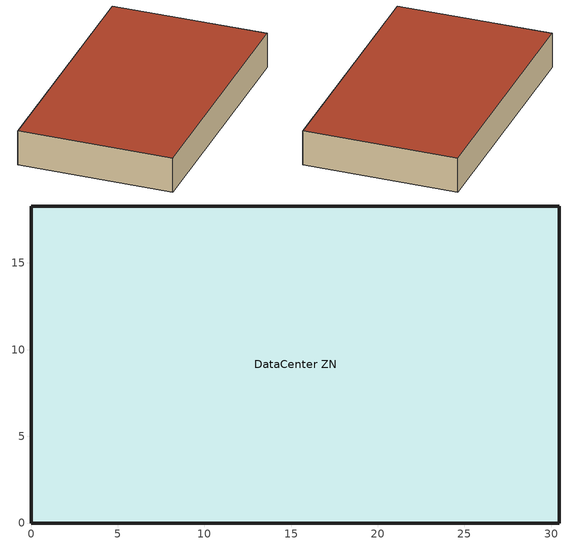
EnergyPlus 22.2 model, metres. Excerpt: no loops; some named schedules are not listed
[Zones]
DataCenter ZN
 floor ground (Foundation F 126 Perim 9754 Area 55742): 0,0 0,18.29 30.48,18.29 30.48,0 z0
 wall outside (Typical Insulated Steel Framed Exterior Wall R-12.99): 0,18.29 0,0 30.48,0 30.48,18.29 0,18.29 z0:4.27
 roof outside (Typical IEAD Roof - Highly Reflective R-25.64): 30.48,0 30.48,18.29 0,18.29 0,0 z4.27
[Building]
-LargeDataCenterHighITE-ASHRAE 169-2013-3A created: 2026-01-27 11:20:06 -0500: , City
[Site:Location]
Frankfurt.AP_HE_DEU Design_Conditions: 50.03, 8.52, 1, 104.1
[SizingPeriod:DesignDay]
Frankfurt.AP Ann Clg .4% Condns DB=>MWB: 7, 21, SummerDesignDay, 32.1, 14.5, DefaultMultipliers, , Wetbulb, 19.8, , , , 4.7, 100081, 3.2, 210, No, No, No, ASHRAETau2017, , , 0.419, 2.291
Frankfurt.AP Ann Clg .4% Condns WB=>MDB: 7, 21, SummerDesignDay, 28.9, 11.9, DefaultMultipliers, , Wetbulb, 21, , , , 4.4, 100081, 3.2, 210, No, No, No, ASHRAETau2017, , , 0.419, 2.291
Frankfurt.AP Ann Htg 99.6% Condns DB: 1, 21, WinterDesignDay, -7.2, 0, DefaultMultipliers, , Wetbulb, -7.2, , , , , 100081, 2.5, 50, No, No, No, ASHRAEClearSky, , , , , 0
[Site:GroundTemperature:FCfactorMethod]
16, 11.9, 7.7, 4, 7.9, 13.8, 17.2, 20.8, 24.8, 26.1, 26.5, 22.5
[Site:WaterMainsTemperature]
Correlation: , 16.6, 22.5
[Material]
25mm Stucco: Smooth, 0.0254, 0.72, 1856, 840, 0.9, 0.7, 0.7
5/8 in. Gypsum Board: MediumSmooth, 0.0159, 0.16, 800, 1090, 0.9, 0.7, 0.7
Metal Roof Surface: Smooth, 0.0008, 45.28, 7824, 500, 0.9, 0.7, 0.7
Roof Membrane - Highly Reflective: VeryRough, 0.0095, 0.16, 1121.29, 1460, 0.75, 0.45, 0.7
[Material:NoMass]
Typical Insulation R-10.81: Smooth, 1.90342, 0.9, 0.7, 0.7
Typical Insulation R-24.52: Smooth, 4.31889, 0.9, 0.7, 0.7
[Construction]
Typical IEAD Roof - Highly Reflective R-25.64: Roof Membrane - Highly Reflective, Typical Insulation R-24.52, Metal Roof Surface
Typical Insulated Steel Framed Exterior Wall R-12.99: 25mm Stucco, 5/8 in. Gypsum Board, Typical Insulation R-10.81, 5/8 in. Gypsum Board
[Construction:FfactorGroundFloor]
Foundation F 126 Perim 9754 Area 55742: 1.26344, 557.418, 97.536
[Zone]
DataCenter ZN: -0, 0, 0, 0, , 1, , , , , , Yes
[Space]
DataCenter: DataCenter ZN, , , , LargeDataCenterHighITE StandaloneDataCenter
[SpaceList]
LargeDataCenterHighITE StandaloneDataCenter: DataCenter
[Lights]
LargeDataCenterHighITE StandaloneDataCenter Lights: LargeDataCenterHighITE StandaloneDataCenter, DataCenter Lighting_SCH, Watts/Area, , 6.8889, , 0, 0.7, 0.2, 0, General
[ElectricEquipment:ITE:AirCooled]
LargeDataCenterHighITE StandaloneDataCenter IT equipment 1: DataCenter, FlowControlWithApproachTemperatures, Watts/Area, , 1, 5381.96, DataCenter Equipment_SCH, Always On Discrete, Curve Biquadratic 3, 0.285714, 0.0001, Curve Biquadratic 4, Curve Quadratic 2, 22.5, None, AdjustedSupply, , , DataCenter ZN VAV terminal Outlet Air Node, 0, , 1, , 1, ITE-CPU, ITE-Fans, ITE-UPS, 9.43, LargeDataCenterHighITE SupplyApproachTemp_SCH, -7.55, LargeDataCenterHighITE ReturnApproachTemp_SCH
[Schedule:Week:Daily]
DataCenter Equipment_SCH Week Rule - Jan1-Jan28: DataCenter Equipment_SCH Wknd|Wkdy Day, DataCenter Equipment_SCH Wknd|Wkdy Day, DataCenter Equipment_SCH Wknd|Wkdy Day, DataCenter Equipment_SCH Wknd|Wkdy Day, DataCenter Equipment_SCH Wknd|Wkdy Day, DataCenter Equipment_SCH Wknd|Wkdy Day, DataCenter Equipment_SCH Wknd|Wkdy Day, DataCenter Equipment_SCH Default, DataCenter Equipment_SCH Summer Design Day, DataCenter Equipment_SCH Winter Design Day, DataCenter Equipment_SCH Default, DataCenter Equipment_SCH Default
DataCenter Equipment_SCH Week Rule - Jan29-Feb4: DataCenter Equipment_SCH Wknd|Wkdy Day, DataCenter Equipment_SCH Wknd|Wkdy Day, DataCenter Equipment_SCH Wknd|Wkdy Day, DataCenter Equipment_SCH Wknd|Wkdy Day 1, DataCenter Equipment_SCH Wknd|Wkdy Day 1, DataCenter Equipment_SCH Wknd|Wkdy Day 1, DataCenter Equipment_SCH Wknd|Wkdy Day 1, DataCenter Equipment_SCH Default, DataCenter Equipment_SCH Summer Design Day, DataCenter Equipment_SCH Winter Design Day, DataCenter Equipment_SCH Default, DataCenter Equipment_SCH Default
DataCenter Equipment_SCH Week Rule - Feb5-Feb25: DataCenter Equipment_SCH Wknd|Wkdy Day 1, DataCenter Equipment_SCH Wknd|Wkdy Day 1, DataCenter Equipment_SCH Wknd|Wkdy Day 1, DataCenter Equipment_SCH Wknd|Wkdy Day 1, DataCenter Equipment_SCH Wknd|Wkdy Day 1, DataCenter Equipment_SCH Wknd|Wkdy Day 1, DataCenter Equipment_SCH Wknd|Wkdy Day 1, DataCenter Equipment_SCH Default, DataCenter Equipment_SCH Summer Design Day, DataCenter Equipment_SCH Winter Design Day, DataCenter Equipment_SCH Default, DataCenter Equipment_SCH Default
DataCenter Equipment_SCH Week Rule - Feb26-Mar4: DataCenter Equipment_SCH Wknd|Wkdy Day 1, DataCenter Equipment_SCH Wknd|Wkdy Day 1, DataCenter Equipment_SCH Wknd|Wkdy Day 1, DataCenter Equipment_SCH Wknd|Wkdy Day 2, DataCenter Equipment_SCH Wknd|Wkdy Day 2, DataCenter Equipment_SCH Wknd|Wkdy Day 2, DataCenter Equipment_SCH Wknd|Wkdy Day 2, DataCenter Equipment_SCH Default, DataCenter Equipment_SCH Summer Design Day, DataCenter Equipment_SCH Winter Design Day, DataCenter Equipment_SCH Default, DataCenter Equipment_SCH Default
DataCenter Equipment_SCH Week Rule - Mar5-Mar25: DataCenter Equipment_SCH Wknd|Wkdy Day 2, DataCenter Equipment_SCH Wknd|Wkdy Day 2, DataCenter Equipment_SCH Wknd|Wkdy Day 2, DataCenter Equipment_SCH Wknd|Wkdy Day 2, DataCenter Equipment_SCH Wknd|Wkdy Day 2, DataCenter Equipment_SCH Wknd|Wkdy Day 2, DataCenter Equipment_SCH Wknd|Wkdy Day 2, DataCenter Equipment_SCH Default, DataCenter Equipment_SCH Summer Design Day, DataCenter Equipment_SCH Winter Design Day, DataCenter Equipment_SCH Default, DataCenter Equipment_SCH Default
DataCenter Equipment_SCH Week Rule - Mar26-Apr1: DataCenter Equipment_SCH Wknd|Wkdy Day 2, DataCenter Equipment_SCH Wknd|Wkdy Day 2, DataCenter Equipment_SCH Wknd|Wkdy Day 2, DataCenter Equipment_SCH Wknd|Wkdy Day 2, DataCenter Equipment_SCH Wknd|Wkdy Day 2, DataCenter Equipment_SCH Wknd|Wkdy Day 2, DataCenter Equipment_SCH Wknd|Wkdy Day 3, DataCenter Equipment_SCH Default, DataCenter Equipment_SCH Summer Design Day, DataCenter Equipment_SCH Winter Design Day, DataCenter Equipment_SCH Default, DataCenter Equipment_SCH Default
DataCenter Equipment_SCH Week Rule - Apr2-Apr29: DataCenter Equipment_SCH Wknd|Wkdy Day 3, DataCenter Equipment_SCH Wknd|Wkdy Day 3, DataCenter Equipment_SCH Wknd|Wkdy Day 3, DataCenter Equipment_SCH Wknd|Wkdy Day 3, DataCenter Equipment_SCH Wknd|Wkdy Day 3, DataCenter Equipment_SCH Wknd|Wkdy Day 3, DataCenter Equipment_SCH Wknd|Wkdy Day 3, DataCenter Equipment_SCH Default, DataCenter Equipment_SCH Summer Design Day, DataCenter Equipment_SCH Winter Design Day, DataCenter Equipment_SCH Default, DataCenter Equipment_SCH Default
DataCenter Equipment_SCH Week Rule - Apr30-May6: DataCenter Equipment_SCH Wknd|Wkdy Day 3, DataCenter Equipment_SCH Wknd|Wkdy Day 4, DataCenter Equipment_SCH Wknd|Wkdy Day 4, DataCenter Equipment_SCH Wknd|Wkdy Day 4, DataCenter Equipment_SCH Wknd|Wkdy Day 4, DataCenter Equipment_SCH Wknd|Wkdy Day 4, DataCenter Equipment_SCH Wknd|Wkdy Day 4, DataCenter Equipment_SCH Default, DataCenter Equipment_SCH Summer Design Day, DataCenter Equipment_SCH Winter Design Day, DataCenter Equipment_SCH Default, DataCenter Equipment_SCH Default
DataCenter Equipment_SCH Week Rule - May7-May27: DataCenter Equipment_SCH Wknd|Wkdy Day 4, DataCenter Equipment_SCH Wknd|Wkdy Day 4, DataCenter Equipment_SCH Wknd|Wkdy Day 4, DataCenter Equipment_SCH Wknd|Wkdy Day 4, DataCenter Equipment_SCH Wknd|Wkdy Day 4, DataCenter Equipment_SCH Wknd|Wkdy Day 4, DataCenter Equipment_SCH Wknd|Wkdy Day 4, DataCenter Equipment_SCH Default, DataCenter Equipment_SCH Summer Design Day, DataCenter Equipment_SCH Winter Design Day, DataCenter Equipment_SCH Default, DataCenter Equipment_SCH Default
DataCenter Equipment_SCH Week Rule - May28-Jun3: DataCenter Equipment_SCH Wknd|Wkdy Day 4, DataCenter Equipment_SCH Wknd|Wkdy Day 4, DataCenter Equipment_SCH Wknd|Wkdy Day 4, DataCenter Equipment_SCH Wknd|Wkdy Day 4, DataCenter Equipment_SCH Wknd|Wkdy Day 5, DataCenter Equipment_SCH Wknd|Wkdy Day 5, DataCenter Equipment_SCH Wknd|Wkdy Day 5, DataCenter Equipment_SCH Default, DataCenter Equipment_SCH Summer Design Day, DataCenter Equipment_SCH Winter Design Day, DataCenter Equipment_SCH Default, DataCenter Equipment_SCH Default
DataCenter Equipment_SCH Week Rule - Jun4-Jun24: DataCenter Equipment_SCH Wknd|Wkdy Day 5, DataCenter Equipment_SCH Wknd|Wkdy Day 5, DataCenter Equipment_SCH Wknd|Wkdy Day 5, DataCenter Equipment_SCH Wknd|Wkdy Day 5, DataCenter Equipment_SCH Wknd|Wkdy Day 5, DataCenter Equipment_SCH Wknd|Wkdy Day 5, DataCenter Equipment_SCH Wknd|Wkdy Day 5, DataCenter Equipment_SCH Default, DataCenter Equipment_SCH Summer Design Day, DataCenter Equipment_SCH Winter Design Day, DataCenter Equipment_SCH Default, DataCenter Equipment_SCH Default
DataCenter Equipment_SCH Week Rule - Jun25-Jul1: DataCenter Equipment_SCH Wknd|Wkdy Day 5, DataCenter Equipment_SCH Wknd|Wkdy Day 5, DataCenter Equipment_SCH Wknd|Wkdy Day 5, DataCenter Equipment_SCH Wknd|Wkdy Day 5, DataCenter Equipment_SCH Wknd|Wkdy Day 5, DataCenter Equipment_SCH Wknd|Wkdy Day 5, DataCenter Equipment_SCH Wknd|Wkdy Day 6, DataCenter Equipment_SCH Default, DataCenter Equipment_SCH Summer Design Day, DataCenter Equipment_SCH Winter Design Day, DataCenter Equipment_SCH Default, DataCenter Equipment_SCH Default
DataCenter Equipment_SCH Week Rule - Jul2-Jul29: DataCenter Equipment_SCH Wknd|Wkdy Day 6, DataCenter Equipment_SCH Wknd|Wkdy Day 6, DataCenter Equipment_SCH Wknd|Wkdy Day 6, DataCenter Equipment_SCH Wknd|Wkdy Day 6, DataCenter Equipment_SCH Wknd|Wkdy Day 6, DataCenter Equipment_SCH Wknd|Wkdy Day 6, DataCenter Equipment_SCH Wknd|Wkdy Day 6, DataCenter Equipment_SCH Default, DataCenter Equipment_SCH Summer Design Day, DataCenter Equipment_SCH Winter Design Day, DataCenter Equipment_SCH Default, DataCenter Equipment_SCH Default
DataCenter Equipment_SCH Week Rule - Jul30-Aug5: DataCenter Equipment_SCH Wknd|Wkdy Day 6, DataCenter Equipment_SCH Wknd|Wkdy Day 6, DataCenter Equipment_SCH Wknd|Wkdy Day 7, DataCenter Equipment_SCH Wknd|Wkdy Day 7, DataCenter Equipment_SCH Wknd|Wkdy Day 7, DataCenter Equipment_SCH Wknd|Wkdy Day 7, DataCenter Equipment_SCH Wknd|Wkdy Day 7, DataCenter Equipment_SCH Default, DataCenter Equipment_SCH Summer Design Day, DataCenter Equipment_SCH Winter Design Day, DataCenter Equipment_SCH Default, DataCenter Equipment_SCH Default
DataCenter Equipment_SCH Week Rule - Aug6-Aug26: DataCenter Equipment_SCH Wknd|Wkdy Day 7, DataCenter Equipment_SCH Wknd|Wkdy Day 7, DataCenter Equipment_SCH Wknd|Wkdy Day 7, DataCenter Equipment_SCH Wknd|Wkdy Day 7, DataCenter Equipment_SCH Wknd|Wkdy Day 7, DataCenter Equipment_SCH Wknd|Wkdy Day 7, DataCenter Equipment_SCH Wknd|Wkdy Day 7, DataCenter Equipment_SCH Default, DataCenter Equipment_SCH Summer Design Day, DataCenter Equipment_SCH Winter Design Day, DataCenter Equipment_SCH Default, DataCenter Equipment_SCH Default
DataCenter Equipment_SCH Week Rule - Aug27-Sep2: DataCenter Equipment_SCH Wknd|Wkdy Day 7, DataCenter Equipment_SCH Wknd|Wkdy Day 7, DataCenter Equipment_SCH Wknd|Wkdy Day 7, DataCenter Equipment_SCH Wknd|Wkdy Day 7, DataCenter Equipment_SCH Wknd|Wkdy Day 7, DataCenter Equipment_SCH Wknd|Wkdy Day 8, DataCenter Equipment_SCH Wknd|Wkdy Day 8, DataCenter Equipment_SCH Default, DataCenter Equipment_SCH Summer Design Day, DataCenter Equipment_SCH Winter Design Day, DataCenter Equipment_SCH Default, DataCenter Equipment_SCH Default
DataCenter Equipment_SCH Week Rule - Sep3-Sep30: DataCenter Equipment_SCH Wknd|Wkdy Day 8, DataCenter Equipment_SCH Wknd|Wkdy Day 8, DataCenter Equipment_SCH Wknd|Wkdy Day 8, DataCenter Equipment_SCH Wknd|Wkdy Day 8, DataCenter Equipment_SCH Wknd|Wkdy Day 8, DataCenter Equipment_SCH Wknd|Wkdy Day 8, DataCenter Equipment_SCH Wknd|Wkdy Day 8, DataCenter Equipment_SCH Default, DataCenter Equipment_SCH Summer Design Day, DataCenter Equipment_SCH Winter Design Day, DataCenter Equipment_SCH Default, DataCenter Equipment_SCH Default
DataCenter Equipment_SCH Week Rule - Oct1-Oct28: DataCenter Equipment_SCH Wknd|Wkdy Day 9, DataCenter Equipment_SCH Wknd|Wkdy Day 9, DataCenter Equipment_SCH Wknd|Wkdy Day 9, DataCenter Equipment_SCH Wknd|Wkdy Day 9, DataCenter Equipment_SCH Wknd|Wkdy Day 9, DataCenter Equipment_SCH Wknd|Wkdy Day 9, DataCenter Equipment_SCH Wknd|Wkdy Day 9, DataCenter Equipment_SCH Default, DataCenter Equipment_SCH Summer Design Day, DataCenter Equipment_SCH Winter Design Day, DataCenter Equipment_SCH Default, DataCenter Equipment_SCH Default
DataCenter Equipment_SCH Week Rule - Oct29-Nov4: DataCenter Equipment_SCH Wknd|Wkdy Day 9, DataCenter Equipment_SCH Wknd|Wkdy Day 9, DataCenter Equipment_SCH Wknd|Wkdy Day 9, DataCenter Equipment_SCH Wknd|Wkdy Day 10, DataCenter Equipment_SCH Wknd|Wkdy Day 10, DataCenter Equipment_SCH Wknd|Wkdy Day 10, DataCenter Equipment_SCH Wknd|Wkdy Day 10, DataCenter Equipment_SCH Default, DataCenter Equipment_SCH Summer Design Day, DataCenter Equipment_SCH Winter Design Day, DataCenter Equipment_SCH Default, DataCenter Equipment_SCH Default
DataCenter Equipment_SCH Week Rule - Nov5-Nov25: DataCenter Equipment_SCH Wknd|Wkdy Day 10, DataCenter Equipment_SCH Wknd|Wkdy Day 10, DataCenter Equipment_SCH Wknd|Wkdy Day 10, DataCenter Equipment_SCH Wknd|Wkdy Day 10, DataCenter Equipment_SCH Wknd|Wkdy Day 10, DataCenter Equipment_SCH Wknd|Wkdy Day 10, DataCenter Equipment_SCH Wknd|Wkdy Day 10, DataCenter Equipment_SCH Default, DataCenter Equipment_SCH Summer Design Day, DataCenter Equipment_SCH Winter Design Day, DataCenter Equipment_SCH Default, DataCenter Equipment_SCH Default
DataCenter Equipment_SCH Week Rule - Nov26-Dec2: DataCenter Equipment_SCH Wknd|Wkdy Day 10, DataCenter Equipment_SCH Wknd|Wkdy Day 10, DataCenter Equipment_SCH Wknd|Wkdy Day 10, DataCenter Equipment_SCH Wknd|Wkdy Day 10, DataCenter Equipment_SCH Wknd|Wkdy Day 10, DataCenter Equipment_SCH Wknd|Wkdy Day 11, DataCenter Equipment_SCH Wknd|Wkdy Day 11, DataCenter Equipment_SCH Default, DataCenter Equipment_SCH Summer Design Day, DataCenter Equipment_SCH Winter Design Day, DataCenter Equipment_SCH Default, DataCenter Equipment_SCH Default
DataCenter Equipment_SCH Week Rule - Dec3-Dec31: DataCenter Equipment_SCH Wknd|Wkdy Day 11, DataCenter Equipment_SCH Wknd|Wkdy Day 11, DataCenter Equipment_SCH Wknd|Wkdy Day 11, DataCenter Equipment_SCH Wknd|Wkdy Day 11, DataCenter Equipment_SCH Wknd|Wkdy Day 11, DataCenter Equipment_SCH Wknd|Wkdy Day 11, DataCenter Equipment_SCH Wknd|Wkdy Day 11, DataCenter Equipment_SCH Default, DataCenter Equipment_SCH Summer Design Day, DataCenter Equipment_SCH Winter Design Day, DataCenter Equipment_SCH Default, DataCenter Equipment_SCH Default
LargeDataCenterHighITE ReturnApproachTemp_SCH Week Rule - Jan1-Jan28: LargeDataCenterHighITE ReturnApproachTemp_SCH Wknd|Wkdy Day, LargeDataCenterHighITE ReturnApproachTemp_SCH Wknd|Wkdy Day, LargeDataCenterHighITE ReturnApproachTemp_SCH Wknd|Wkdy Day, LargeDataCenterHighITE ReturnApproachTemp_SCH Wknd|Wkdy Day, LargeDataCenterHighITE ReturnApproachTemp_SCH Wknd|Wkdy Day, LargeDataCenterHighITE ReturnApproachTemp_SCH Wknd|Wkdy Day, LargeDataCenterHighITE ReturnApproachTemp_SCH Wknd|Wkdy Day, LargeDataCenterHighITE ReturnApproachTemp_SCH Default, LargeDataCenterHighITE ReturnApproachTemp_SCH Summer Design Day, LargeDataCenterHighITE ReturnApproachTemp_SCH Winter Design Day, LargeDataCenterHighITE ReturnApproachTemp_SCH Default, LargeDataCenterHighITE ReturnApproachTemp_SCH Default
LargeDataCenterHighITE ReturnApproachTemp_SCH Week Rule - Jan29-Feb4: LargeDataCenterHighITE ReturnApproachTemp_SCH Wknd|Wkdy Day, LargeDataCenterHighITE ReturnApproachTemp_SCH Wknd|Wkdy Day, LargeDataCenterHighITE ReturnApproachTemp_SCH Wknd|Wkdy Day, LargeDataCenterHighITE ReturnApproachTemp_SCH Wknd|Wkdy Day 1, LargeDataCenterHighITE ReturnApproachTemp_SCH Wknd|Wkdy Day 1, LargeDataCenterHighITE ReturnApproachTemp_SCH Wknd|Wkdy Day 1, LargeDataCenterHighITE ReturnApproachTemp_SCH Wknd|Wkdy Day 1, LargeDataCenterHighITE ReturnApproachTemp_SCH Default, LargeDataCenterHighITE ReturnApproachTemp_SCH Summer Design Day, LargeDataCenterHighITE ReturnApproachTemp_SCH Winter Design Day, LargeDataCenterHighITE ReturnApproachTemp_SCH Default, LargeDataCenterHighITE ReturnApproachTemp_SCH Default
LargeDataCenterHighITE ReturnApproachTemp_SCH Week Rule - Feb5-Feb25: LargeDataCenterHighITE ReturnApproachTemp_SCH Wknd|Wkdy Day 1, LargeDataCenterHighITE ReturnApproachTemp_SCH Wknd|Wkdy Day 1, LargeDataCenterHighITE ReturnApproachTemp_SCH Wknd|Wkdy Day 1, LargeDataCenterHighITE ReturnApproachTemp_SCH Wknd|Wkdy Day 1, LargeDataCenterHighITE ReturnApproachTemp_SCH Wknd|Wkdy Day 1, LargeDataCenterHighITE ReturnApproachTemp_SCH Wknd|Wkdy Day 1, LargeDataCenterHighITE ReturnApproachTemp_SCH Wknd|Wkdy Day 1, LargeDataCenterHighITE ReturnApproachTemp_SCH Default, LargeDataCenterHighITE ReturnApproachTemp_SCH Summer Design Day, LargeDataCenterHighITE ReturnApproachTemp_SCH Winter Design Day, LargeDataCenterHighITE ReturnApproachTemp_SCH Default, LargeDataCenterHighITE ReturnApproachTemp_SCH Default
LargeDataCenterHighITE ReturnApproachTemp_SCH Week Rule - Feb26-Mar4: LargeDataCenterHighITE ReturnApproachTemp_SCH Wknd|Wkdy Day 1, LargeDataCenterHighITE ReturnApproachTemp_SCH Wknd|Wkdy Day 1, LargeDataCenterHighITE ReturnApproachTemp_SCH Wknd|Wkdy Day 1, LargeDataCenterHighITE ReturnApproachTemp_SCH Wknd|Wkdy Day 2, LargeDataCenterHighITE ReturnApproachTemp_SCH Wknd|Wkdy Day 2, LargeDataCenterHighITE ReturnApproachTemp_SCH Wknd|Wkdy Day 2, LargeDataCenterHighITE ReturnApproachTemp_SCH Wknd|Wkdy Day 2, LargeDataCenterHighITE ReturnApproachTemp_SCH Default, LargeDataCenterHighITE ReturnApproachTemp_SCH Summer Design Day, LargeDataCenterHighITE ReturnApproachTemp_SCH Winter Design Day, LargeDataCenterHighITE ReturnApproachTemp_SCH Default, LargeDataCenterHighITE ReturnApproachTemp_SCH Default
LargeDataCenterHighITE ReturnApproachTemp_SCH Week Rule - Mar5-Mar25: LargeDataCenterHighITE ReturnApproachTemp_SCH Wknd|Wkdy Day 2, LargeDataCenterHighITE ReturnApproachTemp_SCH Wknd|Wkdy Day 2, LargeDataCenterHighITE ReturnApproachTemp_SCH Wknd|Wkdy Day 2, LargeDataCenterHighITE ReturnApproachTemp_SCH Wknd|Wkdy Day 2, LargeDataCenterHighITE ReturnApproachTemp_SCH Wknd|Wkdy Day 2, LargeDataCenterHighITE ReturnApproachTemp_SCH Wknd|Wkdy Day 2, LargeDataCenterHighITE ReturnApproachTemp_SCH Wknd|Wkdy Day 2, LargeDataCenterHighITE ReturnApproachTemp_SCH Default, LargeDataCenterHighITE ReturnApproachTemp_SCH Summer Design Day, LargeDataCenterHighITE ReturnApproachTemp_SCH Winter Design Day, LargeDataCenterHighITE ReturnApproachTemp_SCH Default, LargeDataCenterHighITE ReturnApproachTemp_SCH Default
LargeDataCenterHighITE ReturnApproachTemp_SCH Week Rule - Mar26-Apr1: LargeDataCenterHighITE ReturnApproachTemp_SCH Wknd|Wkdy Day 2, LargeDataCenterHighITE ReturnApproachTemp_SCH Wknd|Wkdy Day 2, LargeDataCenterHighITE ReturnApproachTemp_SCH Wknd|Wkdy Day 2, LargeDataCenterHighITE ReturnApproachTemp_SCH Wknd|Wkdy Day 2, LargeDataCenterHighITE ReturnApproachTemp_SCH Wknd|Wkdy Day 2, LargeDataCenterHighITE ReturnApproachTemp_SCH Wknd|Wkdy Day 2, LargeDataCenterHighITE ReturnApproachTemp_SCH Wknd|Wkdy Day 3, LargeDataCenterHighITE ReturnApproachTemp_SCH Default, LargeDataCenterHighITE ReturnApproachTemp_SCH Summer Design Day, LargeDataCenterHighITE ReturnApproachTemp_SCH Winter Design Day, LargeDataCenterHighITE ReturnApproachTemp_SCH Default, LargeDataCenterHighITE ReturnApproachTemp_SCH Default
LargeDataCenterHighITE ReturnApproachTemp_SCH Week Rule - Apr2-Apr29: LargeDataCenterHighITE ReturnApproachTemp_SCH Wknd|Wkdy Day 3, LargeDataCenterHighITE ReturnApproachTemp_SCH Wknd|Wkdy Day 3, LargeDataCenterHighITE ReturnApproachTemp_SCH Wknd|Wkdy Day 3, LargeDataCenterHighITE ReturnApproachTemp_SCH Wknd|Wkdy Day 3, LargeDataCenterHighITE ReturnApproachTemp_SCH Wknd|Wkdy Day 3, LargeDataCenterHighITE ReturnApproachTemp_SCH Wknd|Wkdy Day 3, LargeDataCenterHighITE ReturnApproachTemp_SCH Wknd|Wkdy Day 3, LargeDataCenterHighITE ReturnApproachTemp_SCH Default, LargeDataCenterHighITE ReturnApproachTemp_SCH Summer Design Day, LargeDataCenterHighITE ReturnApproachTemp_SCH Winter Design Day, LargeDataCenterHighITE ReturnApproachTemp_SCH Default, LargeDataCenterHighITE ReturnApproachTemp_SCH Default
LargeDataCenterHighITE ReturnApproachTemp_SCH Week Rule - Apr30-May6: LargeDataCenterHighITE ReturnApproachTemp_SCH Wknd|Wkdy Day 3, LargeDataCenterHighITE ReturnApproachTemp_SCH Wknd|Wkdy Day 4, LargeDataCenterHighITE ReturnApproachTemp_SCH Wknd|Wkdy Day 4, LargeDataCenterHighITE ReturnApproachTemp_SCH Wknd|Wkdy Day 4, LargeDataCenterHighITE ReturnApproachTemp_SCH Wknd|Wkdy Day 4, LargeDataCenterHighITE ReturnApproachTemp_SCH Wknd|Wkdy Day 4, LargeDataCenterHighITE ReturnApproachTemp_SCH Wknd|Wkdy Day 4, LargeDataCenterHighITE ReturnApproachTemp_SCH Default, LargeDataCenterHighITE ReturnApproachTemp_SCH Summer Design Day, LargeDataCenterHighITE ReturnApproachTemp_SCH Winter Design Day, LargeDataCenterHighITE ReturnApproachTemp_SCH Default, LargeDataCenterHighITE ReturnApproachTemp_SCH Default
LargeDataCenterHighITE ReturnApproachTemp_SCH Week Rule - May7-May27: LargeDataCenterHighITE ReturnApproachTemp_SCH Wknd|Wkdy Day 4, LargeDataCenterHighITE ReturnApproachTemp_SCH Wknd|Wkdy Day 4, LargeDataCenterHighITE ReturnApproachTemp_SCH Wknd|Wkdy Day 4, LargeDataCenterHighITE ReturnApproachTemp_SCH Wknd|Wkdy Day 4, LargeDataCenterHighITE ReturnApproachTemp_SCH Wknd|Wkdy Day 4, LargeDataCenterHighITE ReturnApproachTemp_SCH Wknd|Wkdy Day 4, LargeDataCenterHighITE ReturnApproachTemp_SCH Wknd|Wkdy Day 4, LargeDataCenterHighITE ReturnApproachTemp_SCH Default, LargeDataCenterHighITE ReturnApproachTemp_SCH Summer Design Day, LargeDataCenterHighITE ReturnApproachTemp_SCH Winter Design Day, LargeDataCenterHighITE ReturnApproachTemp_SCH Default, LargeDataCenterHighITE ReturnApproachTemp_SCH Default
LargeDataCenterHighITE ReturnApproachTemp_SCH Week Rule - May28-Jun3: LargeDataCenterHighITE ReturnApproachTemp_SCH Wknd|Wkdy Day 4, LargeDataCenterHighITE ReturnApproachTemp_SCH Wknd|Wkdy Day 4, LargeDataCenterHighITE ReturnApproachTemp_SCH Wknd|Wkdy Day 4, LargeDataCenterHighITE ReturnApproachTemp_SCH Wknd|Wkdy Day 4, LargeDataCenterHighITE ReturnApproachTemp_SCH Wknd|Wkdy Day 5, LargeDataCenterHighITE ReturnApproachTemp_SCH Wknd|Wkdy Day 5, LargeDataCenterHighITE ReturnApproachTemp_SCH Wknd|Wkdy Day 5, LargeDataCenterHighITE ReturnApproachTemp_SCH Default, LargeDataCenterHighITE ReturnApproachTemp_SCH Summer Design Day, LargeDataCenterHighITE ReturnApproachTemp_SCH Winter Design Day, LargeDataCenterHighITE ReturnApproachTemp_SCH Default, LargeDataCenterHighITE ReturnApproachTemp_SCH Default
LargeDataCenterHighITE ReturnApproachTemp_SCH Week Rule - Jun4-Jun24: LargeDataCenterHighITE ReturnApproachTemp_SCH Wknd|Wkdy Day 5, LargeDataCenterHighITE ReturnApproachTemp_SCH Wknd|Wkdy Day 5, LargeDataCenterHighITE ReturnApproachTemp_SCH Wknd|Wkdy Day 5, LargeDataCenterHighITE ReturnApproachTemp_SCH Wknd|Wkdy Day 5, LargeDataCenterHighITE ReturnApproachTemp_SCH Wknd|Wkdy Day 5, LargeDataCenterHighITE ReturnApproachTemp_SCH Wknd|Wkdy Day 5, LargeDataCenterHighITE ReturnApproachTemp_SCH Wknd|Wkdy Day 5, LargeDataCenterHighITE ReturnApproachTemp_SCH Default, LargeDataCenterHighITE ReturnApproachTemp_SCH Summer Design Day, LargeDataCenterHighITE ReturnApproachTemp_SCH Winter Design Day, LargeDataCenterHighITE ReturnApproachTemp_SCH Default, LargeDataCenterHighITE ReturnApproachTemp_SCH Default
LargeDataCenterHighITE ReturnApproachTemp_SCH Week Rule - Jun25-Jul1: LargeDataCenterHighITE ReturnApproachTemp_SCH Wknd|Wkdy Day 5, LargeDataCenterHighITE ReturnApproachTemp_SCH Wknd|Wkdy Day 5, LargeDataCenterHighITE ReturnApproachTemp_SCH Wknd|Wkdy Day 5, LargeDataCenterHighITE ReturnApproachTemp_SCH Wknd|Wkdy Day 5, LargeDataCenterHighITE ReturnApproachTemp_SCH Wknd|Wkdy Day 5, LargeDataCenterHighITE ReturnApproachTemp_SCH Wknd|Wkdy Day 5, LargeDataCenterHighITE ReturnApproachTemp_SCH Wknd|Wkdy Day 6, LargeDataCenterHighITE ReturnApproachTemp_SCH Default, LargeDataCenterHighITE ReturnApproachTemp_SCH Summer Design Day, LargeDataCenterHighITE ReturnApproachTemp_SCH Winter Design Day, LargeDataCenterHighITE ReturnApproachTemp_SCH Default, LargeDataCenterHighITE ReturnApproachTemp_SCH Default
LargeDataCenterHighITE ReturnApproachTemp_SCH Week Rule - Jul2-Jul29: LargeDataCenterHighITE ReturnApproachTemp_SCH Wknd|Wkdy Day 6, LargeDataCenterHighITE ReturnApproachTemp_SCH Wknd|Wkdy Day 6, LargeDataCenterHighITE ReturnApproachTemp_SCH Wknd|Wkdy Day 6, LargeDataCenterHighITE ReturnApproachTemp_SCH Wknd|Wkdy Day 6, LargeDataCenterHighITE ReturnApproachTemp_SCH Wknd|Wkdy Day 6, LargeDataCenterHighITE ReturnApproachTemp_SCH Wknd|Wkdy Day 6, LargeDataCenterHighITE ReturnApproachTemp_SCH Wknd|Wkdy Day 6, LargeDataCenterHighITE ReturnApproachTemp_SCH Default, LargeDataCenterHighITE ReturnApproachTemp_SCH Summer Design Day, LargeDataCenterHighITE ReturnApproachTemp_SCH Winter Design Day, LargeDataCenterHighITE ReturnApproachTemp_SCH Default, LargeDataCenterHighITE ReturnApproachTemp_SCH Default
LargeDataCenterHighITE SupplyApproachTemp_SCH Week Rule - Jan1-Jan28: LargeDataCenterHighITE SupplyApproachTemp_SCH Wknd|Wkdy Day, LargeDataCenterHighITE SupplyApproachTemp_SCH Wknd|Wkdy Day, LargeDataCenterHighITE SupplyApproachTemp_SCH Wknd|Wkdy Day, LargeDataCenterHighITE SupplyApproachTemp_SCH Wknd|Wkdy Day, LargeDataCenterHighITE SupplyApproachTemp_SCH Wknd|Wkdy Day, LargeDataCenterHighITE SupplyApproachTemp_SCH Wknd|Wkdy Day, LargeDataCenterHighITE SupplyApproachTemp_SCH Wknd|Wkdy Day, LargeDataCenterHighITE SupplyApproachTemp_SCH Default, LargeDataCenterHighITE SupplyApproachTemp_SCH Summer Design Day, LargeDataCenterHighITE SupplyApproachTemp_SCH Winter Design Day, LargeDataCenterHighITE SupplyApproachTemp_SCH Default, LargeDataCenterHighITE SupplyApproachTemp_SCH Default
LargeDataCenterHighITE SupplyApproachTemp_SCH Week Rule - Jan29-Feb4: LargeDataCenterHighITE SupplyApproachTemp_SCH Wknd|Wkdy Day, LargeDataCenterHighITE SupplyApproachTemp_SCH Wknd|Wkdy Day, LargeDataCenterHighITE SupplyApproachTemp_SCH Wknd|Wkdy Day, LargeDataCenterHighITE SupplyApproachTemp_SCH Wknd|Wkdy Day 1, LargeDataCenterHighITE SupplyApproachTemp_SCH Wknd|Wkdy Day 1, LargeDataCenterHighITE SupplyApproachTemp_SCH Wknd|Wkdy Day 1, LargeDataCenterHighITE SupplyApproachTemp_SCH Wknd|Wkdy Day 1, LargeDataCenterHighITE SupplyApproachTemp_SCH Default, LargeDataCenterHighITE SupplyApproachTemp_SCH Summer Design Day, LargeDataCenterHighITE SupplyApproachTemp_SCH Winter Design Day, LargeDataCenterHighITE SupplyApproachTemp_SCH Default, LargeDataCenterHighITE SupplyApproachTemp_SCH Default
LargeDataCenterHighITE SupplyApproachTemp_SCH Week Rule - Feb5-Feb25: LargeDataCenterHighITE SupplyApproachTemp_SCH Wknd|Wkdy Day 1, LargeDataCenterHighITE SupplyApproachTemp_SCH Wknd|Wkdy Day 1, LargeDataCenterHighITE SupplyApproachTemp_SCH Wknd|Wkdy Day 1, LargeDataCenterHighITE SupplyApproachTemp_SCH Wknd|Wkdy Day 1, LargeDataCenterHighITE SupplyApproachTemp_SCH Wknd|Wkdy Day 1, LargeDataCenterHighITE SupplyApproachTemp_SCH Wknd|Wkdy Day 1, LargeDataCenterHighITE SupplyApproachTemp_SCH Wknd|Wkdy Day 1, LargeDataCenterHighITE SupplyApproachTemp_SCH Default, LargeDataCenterHighITE SupplyApproachTemp_SCH Summer Design Day, LargeDataCenterHighITE SupplyApproachTemp_SCH Winter Design Day, LargeDataCenterHighITE SupplyApproachTemp_SCH Default, LargeDataCenterHighITE SupplyApproachTemp_SCH Default
LargeDataCenterHighITE SupplyApproachTemp_SCH Week Rule - Feb26-Mar4: LargeDataCenterHighITE SupplyApproachTemp_SCH Wknd|Wkdy Day 1, LargeDataCenterHighITE SupplyApproachTemp_SCH Wknd|Wkdy Day 1, LargeDataCenterHighITE SupplyApproachTemp_SCH Wknd|Wkdy Day 1, LargeDataCenterHighITE SupplyApproachTemp_SCH Wknd|Wkdy Day 2, LargeDataCenterHighITE SupplyApproachTemp_SCH Wknd|Wkdy Day 2, LargeDataCenterHighITE SupplyApproachTemp_SCH Wknd|Wkdy Day 2, LargeDataCenterHighITE SupplyApproachTemp_SCH Wknd|Wkdy Day 2, LargeDataCenterHighITE SupplyApproachTemp_SCH Default, LargeDataCenterHighITE SupplyApproachTemp_SCH Summer Design Day, LargeDataCenterHighITE SupplyApproachTemp_SCH Winter Design Day, LargeDataCenterHighITE SupplyApproachTemp_SCH Default, LargeDataCenterHighITE SupplyApproachTemp_SCH Default
LargeDataCenterHighITE SupplyApproachTemp_SCH Week Rule - Mar5-Mar25: LargeDataCenterHighITE SupplyApproachTemp_SCH Wknd|Wkdy Day 2, LargeDataCenterHighITE SupplyApproachTemp_SCH Wknd|Wkdy Day 2, LargeDataCenterHighITE SupplyApproachTemp_SCH Wknd|Wkdy Day 2, LargeDataCenterHighITE SupplyApproachTemp_SCH Wknd|Wkdy Day 2, LargeDataCenterHighITE SupplyApproachTemp_SCH Wknd|Wkdy Day 2, LargeDataCenterHighITE SupplyApproachTemp_SCH Wknd|Wkdy Day 2, LargeDataCenterHighITE SupplyApproachTemp_SCH Wknd|Wkdy Day 2, LargeDataCenterHighITE SupplyApproachTemp_SCH Default, LargeDataCenterHighITE SupplyApproachTemp_SCH Summer Design Day, LargeDataCenterHighITE SupplyApproachTemp_SCH Winter Design Day, LargeDataCenterHighITE SupplyApproachTemp_SCH Default, LargeDataCenterHighITE SupplyApproachTemp_SCH Default
LargeDataCenterHighITE SupplyApproachTemp_SCH Week Rule - Mar26-Apr1: LargeDataCenterHighITE SupplyApproachTemp_SCH Wknd|Wkdy Day 2, LargeDataCenterHighITE SupplyApproachTemp_SCH Wknd|Wkdy Day 2, LargeDataCenterHighITE SupplyApproachTemp_SCH Wknd|Wkdy Day 2, LargeDataCenterHighITE SupplyApproachTemp_SCH Wknd|Wkdy Day 2, LargeDataCenterHighITE SupplyApproachTemp_SCH Wknd|Wkdy Day 2, LargeDataCenterHighITE SupplyApproachTemp_SCH Wknd|Wkdy Day 2, LargeDataCenterHighITE SupplyApproachTemp_SCH Wknd|Wkdy Day 3, LargeDataCenterHighITE SupplyApproachTemp_SCH Default, LargeDataCenterHighITE SupplyApproachTemp_SCH Summer Design Day, LargeDataCenterHighITE SupplyApproachTemp_SCH Winter Design Day, LargeDataCenterHighITE SupplyApproachTemp_SCH Default, LargeDataCenterHighITE SupplyApproachTemp_SCH Default
LargeDataCenterHighITE SupplyApproachTemp_SCH Week Rule - Apr2-Apr29: LargeDataCenterHighITE SupplyApproachTemp_SCH Wknd|Wkdy Day 3, LargeDataCenterHighITE SupplyApproachTemp_SCH Wknd|Wkdy Day 3, LargeDataCenterHighITE SupplyApproachTemp_SCH Wknd|Wkdy Day 3, LargeDataCenterHighITE SupplyApproachTemp_SCH Wknd|Wkdy Day 3, LargeDataCenterHighITE SupplyApproachTemp_SCH Wknd|Wkdy Day 3, LargeDataCenterHighITE SupplyApproachTemp_SCH Wknd|Wkdy Day 3, LargeDataCenterHighITE SupplyApproachTemp_SCH Wknd|Wkdy Day 3, LargeDataCenterHighITE SupplyApproachTemp_SCH Default, LargeDataCenterHighITE SupplyApproachTemp_SCH Summer Design Day, LargeDataCenterHighITE SupplyApproachTemp_SCH Winter Design Day, LargeDataCenterHighITE SupplyApproachTemp_SCH Default, LargeDataCenterHighITE SupplyApproachTemp_SCH Default
LargeDataCenterHighITE SupplyApproachTemp_SCH Week Rule - Apr30-May6: LargeDataCenterHighITE SupplyApproachTemp_SCH Wknd|Wkdy Day 3, LargeDataCenterHighITE SupplyApproachTemp_SCH Wknd|Wkdy Day 4, LargeDataCenterHighITE SupplyApproachTemp_SCH Wknd|Wkdy Day 4, LargeDataCenterHighITE SupplyApproachTemp_SCH Wknd|Wkdy Day 4, LargeDataCenterHighITE SupplyApproachTemp_SCH Wknd|Wkdy Day 4, LargeDataCenterHighITE SupplyApproachTemp_SCH Wknd|Wkdy Day 4, LargeDataCenterHighITE SupplyApproachTemp_SCH Wknd|Wkdy Day 4, LargeDataCenterHighITE SupplyApproachTemp_SCH Default, LargeDataCenterHighITE SupplyApproachTemp_SCH Summer Design Day, LargeDataCenterHighITE SupplyApproachTemp_SCH Winter Design Day, LargeDataCenterHighITE SupplyApproachTemp_SCH Default, LargeDataCenterHighITE SupplyApproachTemp_SCH Default
LargeDataCenterHighITE SupplyApproachTemp_SCH Week Rule - May7-May27: LargeDataCenterHighITE SupplyApproachTemp_SCH Wknd|Wkdy Day 4, LargeDataCenterHighITE SupplyApproachTemp_SCH Wknd|Wkdy Day 4, LargeDataCenterHighITE SupplyApproachTemp_SCH Wknd|Wkdy Day 4, LargeDataCenterHighITE SupplyApproachTemp_SCH Wknd|Wkdy Day 4, LargeDataCenterHighITE SupplyApproachTemp_SCH Wknd|Wkdy Day 4, LargeDataCenterHighITE SupplyApproachTemp_SCH Wknd|Wkdy Day 4, LargeDataCenterHighITE SupplyApproachTemp_SCH Wknd|Wkdy Day 4, LargeDataCenterHighITE SupplyApproachTemp_SCH Default, LargeDataCenterHighITE SupplyApproachTemp_SCH Summer Design Day, LargeDataCenterHighITE SupplyApproachTemp_SCH Winter Design Day, LargeDataCenterHighITE SupplyApproachTemp_SCH Default, LargeDataCenterHighITE SupplyApproachTemp_SCH Default
LargeDataCenterHighITE SupplyApproachTemp_SCH Week Rule - May28-Jun3: LargeDataCenterHighITE SupplyApproachTemp_SCH Wknd|Wkdy Day 4, LargeDataCenterHighITE SupplyApproachTemp_SCH Wknd|Wkdy Day 4, LargeDataCenterHighITE SupplyApproachTemp_SCH Wknd|Wkdy Day 4, LargeDataCenterHighITE SupplyApproachTemp_SCH Wknd|Wkdy Day 4, LargeDataCenterHighITE SupplyApproachTemp_SCH Wknd|Wkdy Day 5, LargeDataCenterHighITE SupplyApproachTemp_SCH Wknd|Wkdy Day 5, LargeDataCenterHighITE SupplyApproachTemp_SCH Wknd|Wkdy Day 5, LargeDataCenterHighITE SupplyApproachTemp_SCH Default, LargeDataCenterHighITE SupplyApproachTemp_SCH Summer Design Day, LargeDataCenterHighITE SupplyApproachTemp_SCH Winter Design Day, LargeDataCenterHighITE SupplyApproachTemp_SCH Default, LargeDataCenterHighITE SupplyApproachTemp_SCH Default
LargeDataCenterHighITE SupplyApproachTemp_SCH Week Rule - Jun4-Jun24: LargeDataCenterHighITE SupplyApproachTemp_SCH Wknd|Wkdy Day 5, LargeDataCenterHighITE SupplyApproachTemp_SCH Wknd|Wkdy Day 5, LargeDataCenterHighITE SupplyApproachTemp_SCH Wknd|Wkdy Day 5, LargeDataCenterHighITE SupplyApproachTemp_SCH Wknd|Wkdy Day 5, LargeDataCenterHighITE SupplyApproachTemp_SCH Wknd|Wkdy Day 5, LargeDataCenterHighITE SupplyApproachTemp_SCH Wknd|Wkdy Day 5, LargeDataCenterHighITE SupplyApproachTemp_SCH Wknd|Wkdy Day 5, LargeDataCenterHighITE SupplyApproachTemp_SCH Default, LargeDataCenterHighITE SupplyApproachTemp_SCH Summer Design Day, LargeDataCenterHighITE SupplyApproachTemp_SCH Winter Design Day, LargeDataCenterHighITE SupplyApproachTemp_SCH Default, LargeDataCenterHighITE SupplyApproachTemp_SCH Default
LargeDataCenterHighITE SupplyApproachTemp_SCH Week Rule - Jun25-Jul1: LargeDataCenterHighITE SupplyApproachTemp_SCH Wknd|Wkdy Day 5, LargeDataCenterHighITE SupplyApproachTemp_SCH Wknd|Wkdy Day 5, LargeDataCenterHighITE SupplyApproachTemp_SCH Wknd|Wkdy Day 5, LargeDataCenterHighITE SupplyApproachTemp_SCH Wknd|Wkdy Day 5, LargeDataCenterHighITE SupplyApproachTemp_SCH Wknd|Wkdy Day 5, LargeDataCenterHighITE SupplyApproachTemp_SCH Wknd|Wkdy Day 5, LargeDataCenterHighITE SupplyApproachTemp_SCH Wknd|Wkdy Day 6, LargeDataCenterHighITE SupplyApproachTemp_SCH Default, LargeDataCenterHighITE SupplyApproachTemp_SCH Summer Design Day, LargeDataCenterHighITE SupplyApproachTemp_SCH Winter Design Day, LargeDataCenterHighITE SupplyApproachTemp_SCH Default, LargeDataCenterHighITE SupplyApproachTemp_SCH Default
LargeDataCenterHighITE SupplyApproachTemp_SCH Week Rule - Jul2-Jul29: LargeDataCenterHighITE SupplyApproachTemp_SCH Wknd|Wkdy Day 6, LargeDataCenterHighITE SupplyApproachTemp_SCH Wknd|Wkdy Day 6, LargeDataCenterHighITE SupplyApproachTemp_SCH Wknd|Wkdy Day 6, LargeDataCenterHighITE SupplyApproachTemp_SCH Wknd|Wkdy Day 6, LargeDataCenterHighITE SupplyApproachTemp_SCH Wknd|Wkdy Day 6, LargeDataCenterHighITE SupplyApproachTemp_SCH Wknd|Wkdy Day 6, LargeDataCenterHighITE SupplyApproachTemp_SCH Wknd|Wkdy Day 6, LargeDataCenterHighITE SupplyApproachTemp_SCH Default, LargeDataCenterHighITE SupplyApproachTemp_SCH Summer Design Day, LargeDataCenterHighITE SupplyApproachTemp_SCH Winter Design Day, LargeDataCenterHighITE SupplyApproachTemp_SCH Default, LargeDataCenterHighITE SupplyApproachTemp_SCH Default
LargeDataCenterHighITE SupplyApproachTemp_SCH Week Rule - Jul30-Aug5: LargeDataCenterHighITE SupplyApproachTemp_SCH Wknd|Wkdy Day 6, LargeDataCenterHighITE SupplyApproachTemp_SCH Wknd|Wkdy Day 6, LargeDataCenterHighITE SupplyApproachTemp_SCH Wknd|Wkdy Day 7, LargeDataCenterHighITE SupplyApproachTemp_SCH Wknd|Wkdy Day 7, LargeDataCenterHighITE SupplyApproachTemp_SCH Wknd|Wkdy Day 7, LargeDataCenterHighITE SupplyApproachTemp_SCH Wknd|Wkdy Day 7, LargeDataCenterHighITE SupplyApproachTemp_SCH Wknd|Wkdy Day 7, LargeDataCenterHighITE SupplyApproachTemp_SCH Default, LargeDataCenterHighITE SupplyApproachTemp_SCH Summer Design Day, LargeDataCenterHighITE SupplyApproachTemp_SCH Winter Design Day, LargeDataCenterHighITE SupplyApproachTemp_SCH Default, LargeDataCenterHighITE SupplyApproachTemp_SCH Default
LargeDataCenterHighITE SupplyApproachTemp_SCH Week Rule - Aug6-Aug26: LargeDataCenterHighITE SupplyApproachTemp_SCH Wknd|Wkdy Day 7, LargeDataCenterHighITE SupplyApproachTemp_SCH Wknd|Wkdy Day 7, LargeDataCenterHighITE SupplyApproachTemp_SCH Wknd|Wkdy Day 7, LargeDataCenterHighITE SupplyApproachTemp_SCH Wknd|Wkdy Day 7, LargeDataCenterHighITE SupplyApproachTemp_SCH Wknd|Wkdy Day 7, LargeDataCenterHighITE SupplyApproachTemp_SCH Wknd|Wkdy Day 7, LargeDataCenterHighITE SupplyApproachTemp_SCH Wknd|Wkdy Day 7, LargeDataCenterHighITE SupplyApproachTemp_SCH Default, LargeDataCenterHighITE SupplyApproachTemp_SCH Summer Design Day, LargeDataCenterHighITE SupplyApproachTemp_SCH Winter Design Day, LargeDataCenterHighITE SupplyApproachTemp_SCH Default, LargeDataCenterHighITE SupplyApproachTemp_SCH Default
LargeDataCenterHighITE SupplyApproachTemp_SCH Week Rule - Aug27-Sep2: LargeDataCenterHighITE SupplyApproachTemp_SCH Wknd|Wkdy Day 7, LargeDataCenterHighITE SupplyApproachTemp_SCH Wknd|Wkdy Day 7, LargeDataCenterHighITE SupplyApproachTemp_SCH Wknd|Wkdy Day 7, LargeDataCenterHighITE SupplyApproachTemp_SCH Wknd|Wkdy Day 7, LargeDataCenterHighITE SupplyApproachTemp_SCH Wknd|Wkdy Day 7, LargeDataCenterHighITE SupplyApproachTemp_SCH Wknd|Wkdy Day 8, LargeDataCenterHighITE SupplyApproachTemp_SCH Wknd|Wkdy Day 8, LargeDataCenterHighITE SupplyApproachTemp_SCH Default, LargeDataCenterHighITE SupplyApproachTemp_SCH Summer Design Day, LargeDataCenterHighITE SupplyApproachTemp_SCH Winter Design Day, LargeDataCenterHighITE SupplyApproachTemp_SCH Default, LargeDataCenterHighITE SupplyApproachTemp_SCH Default
LargeDataCenterHighITE SupplyApproachTemp_SCH Week Rule - Sep3-Sep30: LargeDataCenterHighITE SupplyApproachTemp_SCH Wknd|Wkdy Day 8, LargeDataCenterHighITE SupplyApproachTemp_SCH Wknd|Wkdy Day 8, LargeDataCenterHighITE SupplyApproachTemp_SCH Wknd|Wkdy Day 8, LargeDataCenterHighITE SupplyApproachTemp_SCH Wknd|Wkdy Day 8, LargeDataCenterHighITE SupplyApproachTemp_SCH Wknd|Wkdy Day 8, LargeDataCenterHighITE SupplyApproachTemp_SCH Wknd|Wkdy Day 8, LargeDataCenterHighITE SupplyApproachTemp_SCH Wknd|Wkdy Day 8, LargeDataCenterHighITE SupplyApproachTemp_SCH Default, LargeDataCenterHighITE SupplyApproachTemp_SCH Summer Design Day, LargeDataCenterHighITE SupplyApproachTemp_SCH Winter Design Day, LargeDataCenterHighITE SupplyApproachTemp_SCH Default, LargeDataCenterHighITE SupplyApproachTemp_SCH Default
LargeDataCenterHighITE SupplyApproachTemp_SCH Week Rule - Oct1-Oct28: LargeDataCenterHighITE SupplyApproachTemp_SCH Wknd|Wkdy Day 9, LargeDataCenterHighITE SupplyApproachTemp_SCH Wknd|Wkdy Day 9, LargeDataCenterHighITE SupplyApproachTemp_SCH Wknd|Wkdy Day 9, LargeDataCenterHighITE SupplyApproachTemp_SCH Wknd|Wkdy Day 9, LargeDataCenterHighITE SupplyApproachTemp_SCH Wknd|Wkdy Day 9, LargeDataCenterHighITE SupplyApproachTemp_SCH Wknd|Wkdy Day 9, LargeDataCenterHighITE SupplyApproachTemp_SCH Wknd|Wkdy Day 9, LargeDataCenterHighITE SupplyApproachTemp_SCH Default, LargeDataCenterHighITE SupplyApproachTemp_SCH Summer Design Day, LargeDataCenterHighITE SupplyApproachTemp_SCH Winter Design Day, LargeDataCenterHighITE SupplyApproachTemp_SCH Default, LargeDataCenterHighITE SupplyApproachTemp_SCH Default
LargeDataCenterHighITE SupplyApproachTemp_SCH Week Rule - Oct29-Nov4: LargeDataCenterHighITE SupplyApproachTemp_SCH Wknd|Wkdy Day 9, LargeDataCenterHighITE SupplyApproachTemp_SCH Wknd|Wkdy Day 9, LargeDataCenterHighITE SupplyApproachTemp_SCH Wknd|Wkdy Day 9, LargeDataCenterHighITE SupplyApproachTemp_SCH Wknd|Wkdy Day 10, LargeDataCenterHighITE SupplyApproachTemp_SCH Wknd|Wkdy Day 10, LargeDataCenterHighITE SupplyApproachTemp_SCH Wknd|Wkdy Day 10, LargeDataCenterHighITE SupplyApproachTemp_SCH Wknd|Wkdy Day 10, LargeDataCenterHighITE SupplyApproachTemp_SCH Default, LargeDataCenterHighITE SupplyApproachTemp_SCH Summer Design Day, LargeDataCenterHighITE SupplyApproachTemp_SCH Winter Design Day, LargeDataCenterHighITE SupplyApproachTemp_SCH Default, LargeDataCenterHighITE SupplyApproachTemp_SCH Default
LargeDataCenterHighITE SupplyApproachTemp_SCH Week Rule - Nov5-Nov25: LargeDataCenterHighITE SupplyApproachTemp_SCH Wknd|Wkdy Day 10, LargeDataCenterHighITE SupplyApproachTemp_SCH Wknd|Wkdy Day 10, LargeDataCenterHighITE SupplyApproachTemp_SCH Wknd|Wkdy Day 10, LargeDataCenterHighITE SupplyApproachTemp_SCH Wknd|Wkdy Day 10, LargeDataCenterHighITE SupplyApproachTemp_SCH Wknd|Wkdy Day 10, LargeDataCenterHighITE SupplyApproachTemp_SCH Wknd|Wkdy Day 10, LargeDataCenterHighITE SupplyApproachTemp_SCH Wknd|Wkdy Day 10, LargeDataCenterHighITE SupplyApproachTemp_SCH Default, LargeDataCenterHighITE SupplyApproachTemp_SCH Summer Design Day, LargeDataCenterHighITE SupplyApproachTemp_SCH Winter Design Day, LargeDataCenterHighITE SupplyApproachTemp_SCH Default, LargeDataCenterHighITE SupplyApproachTemp_SCH Default
LargeDataCenterHighITE SupplyApproachTemp_SCH Week Rule - Nov26-Dec2: LargeDataCenterHighITE SupplyApproachTemp_SCH Wknd|Wkdy Day 10, LargeDataCenterHighITE SupplyApproachTemp_SCH Wknd|Wkdy Day 10, LargeDataCenterHighITE SupplyApproachTemp_SCH Wknd|Wkdy Day 10, LargeDataCenterHighITE SupplyApproachTemp_SCH Wknd|Wkdy Day 10, LargeDataCenterHighITE SupplyApproachTemp_SCH Wknd|Wkdy Day 10, LargeDataCenterHighITE SupplyApproachTemp_SCH Wknd|Wkdy Day 11, LargeDataCenterHighITE SupplyApproachTemp_SCH Wknd|Wkdy Day 11, LargeDataCenterHighITE SupplyApproachTemp_SCH Default, LargeDataCenterHighITE SupplyApproachTemp_SCH Summer Design Day, LargeDataCenterHighITE SupplyApproachTemp_SCH Winter Design Day, LargeDataCenterHighITE SupplyApproachTemp_SCH Default, LargeDataCenterHighITE SupplyApproachTemp_SCH Default
LargeDataCenterHighITE SupplyApproachTemp_SCH Week Rule - Dec3-Dec31: LargeDataCenterHighITE SupplyApproachTemp_SCH Wknd|Wkdy Day 11, LargeDataCenterHighITE SupplyApproachTemp_SCH Wknd|Wkdy Day 11, LargeDataCenterHighITE SupplyApproachTemp_SCH Wknd|Wkdy Day 11, LargeDataCenterHighITE SupplyApproachTemp_SCH Wknd|Wkdy Day 11, LargeDataCenterHighITE SupplyApproachTemp_SCH Wknd|Wkdy Day 11, LargeDataCenterHighITE SupplyApproachTemp_SCH Wknd|Wkdy Day 11, LargeDataCenterHighITE SupplyApproachTemp_SCH Wknd|Wkdy Day 11, LargeDataCenterHighITE SupplyApproachTemp_SCH Default, LargeDataCenterHighITE SupplyApproachTemp_SCH Summer Design Day, LargeDataCenterHighITE SupplyApproachTemp_SCH Winter Design Day, LargeDataCenterHighITE SupplyApproachTemp_SCH Default, LargeDataCenterHighITE SupplyApproachTemp_SCH Default
[Schedule:Year]
DataCenter Lighting_SCH: Fractional, DataCenter Lighting_SCH Week Rule - Jan1-Dec31, 1, 1, 12, 31
DataCenter Equipment_SCH: Fractional, DataCenter Equipment_SCH Week Rule - Jan1-Jan28, 1, 1, 1, 28, DataCenter Equipment_SCH Week Rule - Jan29-Feb4, 1, 29, 2, 4, DataCenter Equipment_SCH Week Rule - Feb5-Feb25, 2, 5, 2, 25, DataCenter Equipment_SCH Week Rule - Feb26-Mar4, 2, 26, 3, 4, DataCenter Equipment_SCH Week Rule - Mar5-Mar25, 3, 5, 3, 25, DataCenter Equipment_SCH Week Rule - Mar26-Apr1, 3, 26, 4, 1, DataCenter Equipment_SCH Week Rule - Apr2-Apr29, 4, 2, 4, 29, DataCenter Equipment_SCH Week Rule - Apr30-May6, 4, 30, 5, 6, DataCenter Equipment_SCH Week Rule - May7-May27, 5, 7, 5, 27, DataCenter Equipment_SCH Week Rule - May28-Jun3, 5, 28, 6, 3, DataCenter Equipment_SCH Week Rule - Jun4-Jun24, 6, 4, 6, 24, DataCenter Equipment_SCH Week Rule - Jun25-Jul1, 6, 25, 7, 1, DataCenter Equipment_SCH Week Rule - Jul2-Jul29, 7, 2, 7, 29, DataCenter Equipment_SCH Week Rule - Jul30-Aug5, 7, 30, 8, 5, DataCenter Equipment_SCH Week Rule - Aug6-Aug26, 8, 6, 8, 26, DataCenter Equipment_SCH Week Rule - Aug27-Sep2, 8, 27, 9, 2, DataCenter Equipment_SCH Week Rule - Sep3-Sep30, 9, 3, 9, 30, DataCenter Equipment_SCH Week Rule - Oct1-Oct28, 10, 1, 10, 28, DataCenter Equipment_SCH Week Rule - Oct29-Nov4, 10, 29, 11, 4, DataCenter Equipment_SCH Week Rule - Nov5-Nov25, 11, 5, 11, 25, DataCenter Equipment_SCH Week Rule - Nov26-Dec2, 11, 26, 12, 2, DataCenter Equipment_SCH Week Rule - Dec3-Dec31, 12, 3, 12, 31
LargeDataCenterHighITE ReturnApproachTemp_SCH: Temperature 2, LargeDataCenterHighITE ReturnApproachTemp_SCH Week Rule - Jan1-Jan28, 1, 1, 1, 28, LargeDataCenterHighITE ReturnApproachTemp_SCH Week Rule - Jan29-Feb4, 1, 29, 2, 4, LargeDataCenterHighITE ReturnApproachTemp_SCH Week Rule - Feb5-Feb25, 2, 5, 2, 25, LargeDataCenterHighITE ReturnApproachTemp_SCH Week Rule - Feb26-Mar4, 2, 26, 3, 4, LargeDataCenterHighITE ReturnApproachTemp_SCH Week Rule - Mar5-Mar25, 3, 5, 3, 25, LargeDataCenterHighITE ReturnApproachTemp_SCH Week Rule - Mar26-Apr1, 3, 26, 4, 1, LargeDataCenterHighITE ReturnApproachTemp_SCH Week Rule - Apr2-Apr29, 4, 2, 4, 29, LargeDataCenterHighITE ReturnApproachTemp_SCH Week Rule - Apr30-May6, 4, 30, 5, 6, LargeDataCenterHighITE ReturnApproachTemp_SCH Week Rule - May7-May27, 5, 7, 5, 27, LargeDataCenterHighITE ReturnApproachTemp_SCH Week Rule - May28-Jun3, 5, 28, 6, 3, LargeDataCenterHighITE ReturnApproachTemp_SCH Week Rule - Jun4-Jun24, 6, 4, 6, 24, LargeDataCenterHighITE ReturnApproachTemp_SCH Week Rule - Jun25-Jul1, 6, 25, 7, 1, LargeDataCenterHighITE ReturnApproachTemp_SCH Week Rule - Jul2-Jul29, 7, 2, 7, 29, LargeDataCenterHighITE ReturnApproachTemp_SCH Week Rule - Jul30-Aug5, 7, 30, 8, 5, LargeDataCenterHighITE ReturnApproachTemp_SCH Week Rule - Aug6-Aug26, 8, 6, 8, 26, LargeDataCenterHighITE ReturnApproachTemp_SCH Week Rule - Aug27-Sep2, 8, 27, 9, 2, LargeDataCenterHighITE ReturnApproachTemp_SCH Week Rule - Sep3-Sep30, 9, 3, 9, 30, LargeDataCenterHighITE ReturnApproachTemp_SCH Week Rule - Oct1-Oct28, 10, 1, 10, 28, LargeDataCenterHighITE ReturnApproachTemp_SCH Week Rule - Oct29-Nov4, 10, 29, 11, 4, LargeDataCenterHighITE ReturnApproachTemp_SCH Week Rule - Nov5-Nov25, 11, 5, 11, 25, LargeDataCenterHighITE ReturnApproachTemp_SCH Week Rule - Nov26-Dec2, 11, 26, 12, 2, LargeDataCenterHighITE ReturnApproachTemp_SCH Week Rule - Dec3-Dec31, 12, 3, 12, 31
LargeDataCenterHighITE SupplyApproachTemp_SCH: Temperature 1, LargeDataCenterHighITE SupplyApproachTemp_SCH Week Rule - Jan1-Jan28, 1, 1, 1, 28, LargeDataCenterHighITE SupplyApproachTemp_SCH Week Rule - Jan29-Feb4, 1, 29, 2, 4, LargeDataCenterHighITE SupplyApproachTemp_SCH Week Rule - Feb5-Feb25, 2, 5, 2, 25, LargeDataCenterHighITE SupplyApproachTemp_SCH Week Rule - Feb26-Mar4, 2, 26, 3, 4, LargeDataCenterHighITE SupplyApproachTemp_SCH Week Rule - Mar5-Mar25, 3, 5, 3, 25, LargeDataCenterHighITE SupplyApproachTemp_SCH Week Rule - Mar26-Apr1, 3, 26, 4, 1, LargeDataCenterHighITE SupplyApproachTemp_SCH Week Rule - Apr2-Apr29, 4, 2, 4, 29, LargeDataCenterHighITE SupplyApproachTemp_SCH Week Rule - Apr30-May6, 4, 30, 5, 6, LargeDataCenterHighITE SupplyApproachTemp_SCH Week Rule - May7-May27, 5, 7, 5, 27, LargeDataCenterHighITE SupplyApproachTemp_SCH Week Rule - May28-Jun3, 5, 28, 6, 3, LargeDataCenterHighITE SupplyApproachTemp_SCH Week Rule - Jun4-Jun24, 6, 4, 6, 24, LargeDataCenterHighITE SupplyApproachTemp_SCH Week Rule - Jun25-Jul1, 6, 25, 7, 1, LargeDataCenterHighITE SupplyApproachTemp_SCH Week Rule - Jul2-Jul29, 7, 2, 7, 29, LargeDataCenterHighITE SupplyApproachTemp_SCH Week Rule - Jul30-Aug5, 7, 30, 8, 5, LargeDataCenterHighITE SupplyApproachTemp_SCH Week Rule - Aug6-Aug26, 8, 6, 8, 26, LargeDataCenterHighITE SupplyApproachTemp_SCH Week Rule - Aug27-Sep2, 8, 27, 9, 2, LargeDataCenterHighITE SupplyApproachTemp_SCH Week Rule - Sep3-Sep30, 9, 3, 9, 30, LargeDataCenterHighITE SupplyApproachTemp_SCH Week Rule - Oct1-Oct28, 10, 1, 10, 28, LargeDataCenterHighITE SupplyApproachTemp_SCH Week Rule - Oct29-Nov4, 10, 29, 11, 4, LargeDataCenterHighITE SupplyApproachTemp_SCH Week Rule - Nov5-Nov25, 11, 5, 11, 25, LargeDataCenterHighITE SupplyApproachTemp_SCH Week Rule - Nov26-Dec2, 11, 26, 12, 2, LargeDataCenterHighITE SupplyApproachTemp_SCH Week Rule - Dec3-Dec31, 12, 3, 12, 31
[Schedule:Constant]
Always On Discrete: Always On Discrete Limits, 1
[Curve:Biquadratic]
Curve Biquadratic 3: -0.035289, 1, 0, 0.0015684, 0, 0, 0, 1.5, -10, 99
Curve Biquadratic 4: -1.025, 0.9, 0, 0.05, 0, 0, 0, 1.5, -10, 99
[Curve:Quadratic]
Curve Quadratic 2: 0, 1, 0, 0, 99
